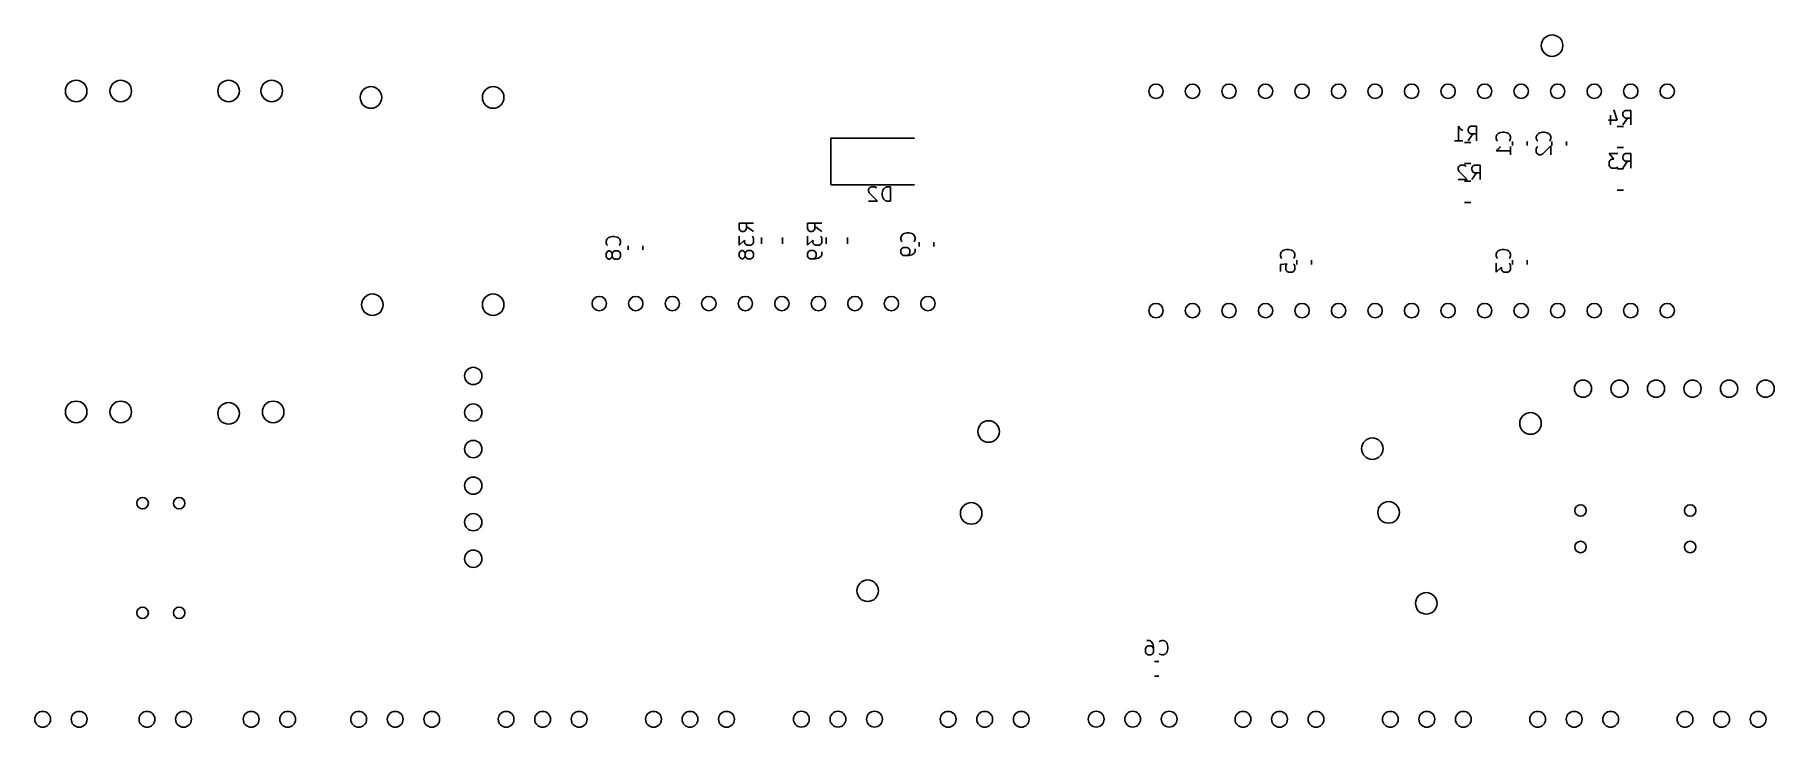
# Model space of a CAD drawing. Extents: x 113 to 234, y -124 to -76.
import ezdxf

# ---------------------------------------------------------------- set-up
doc = ezdxf.new("R2010")
doc.units = 0
doc.layers.add('LORANGE', color=41, linetype='CONTINUOUS')

msp = doc.modelspace()

# ---------------------------------------------------------------- linework, layer by layer
at = {"layer": 'LORANGE', "linetype": 'CONTINUOUS'}
for p, q in [((223.047621, -80.9072), (223.285716, -81.621485)), ((223.714288, -81.050057), (223.666669, -81.145295)), ((223.761907, -81.002438), (223.714288, -81.050057)), ((223.857145, -80.954819), (223.761907, -81.002438)), ((224.238097, -80.954819), (223.857145, -80.954819)), ((224.238097, -81.954819), (224.238097, -80.954819)), ((212.249999, -83.054819), (212.249999, -82.054819)), ((212.249999, -82.054819), (212.345237, -82.197676)), ((212.345237, -82.197676), (212.440475, -82.292914)), ((212.964285, -82.150057), (212.916666, -82.245295)), ((212.916666, -82.245295), (212.916666, -82.388152)), ((213.011904, -82.102438), (212.964285, -82.150057)), ((213.107142, -82.054819), (213.011904, -82.102438)), ((213.488094, -82.054819), (213.107142, -82.054819)), ((213.488094, -83.054819), (213.488094, -82.054819)), ((223.285716, -81.621485), (222.666669, -81.621485)), ((222.809526, -81.288152), (222.809526, -81.954819)), ((223.727064, -82.065), (223.272936, -82.065)), ((223.666669, -81.145295), (223.666669, -81.288152)), ((223.666669, -81.288152), (223.714288, -81.38339)), ((223.666669, -81.954819), (224.000002, -81.478628)), ((223.714288, -81.38339), (223.761907, -81.431009)), ((223.761907, -81.431009), (223.857145, -81.478628)), ((223.857145, -81.478628), (224.238097, -81.478628)), ((168.59, -82.89), (174.399999, -82.890001)), ((168.59, -86.11), (168.59, -82.89)), ((211.964285, -83.054819), (212.535713, -83.054819)), ((212.440475, -82.292914), (212.535713, -82.340533)), ((213.103444, -83.169233), (212.649316, -83.169233)), ((212.916666, -82.388152), (212.964285, -82.48339)), ((212.916666, -83.054819), (213.249999, -82.578628)), ((212.964285, -82.48339), (213.011904, -82.531009)), ((213.011904, -82.531009), (213.107142, -82.578628)), ((213.107142, -82.578628), (213.488094, -82.578628)), ((214.902438, -82.654762), (214.854819, -82.797619)), ((214.854819, -82.797619), (214.854819, -82.892857)), ((214.854819, -82.892857), (214.902438, -83.035714)), ((214.997676, -82.559524), (214.902438, -82.654762)), ((214.902438, -83.035714), (214.950057, -83.083333)), ((215.092914, -82.511905), (214.997676, -82.559524)), ((215.28339, -82.464286), (215.092914, -82.511905)), ((215.092914, -83.559524), (215.140533, -83.464286)), ((215.426247, -82.464286), (215.28339, -82.464286)), ((215.616723, -82.511905), (215.426247, -82.464286)), ((215.711961, -82.559524), (215.616723, -82.511905)), ((215.8072, -82.654762), (215.711961, -82.559524)), ((215.75958, -83.083333), (215.8072, -83.035714)), ((215.854819, -82.797619), (215.8072, -82.654762)), ((215.8072, -83.035714), (215.854819, -82.892857)), ((215.854819, -82.892857), (215.854819, -82.797619)), ((215.854819, -84.035714), (215.854819, -83.464286)), ((215.990003, -83.103737), (215.989996, -83.396266)), ((217.010004, -83.103734), (217.009997, -83.396263)), ((217.702438, -82.654762), (217.654819, -82.797619)), ((217.654819, -82.797619), (217.654819, -82.892857)), ((217.654819, -82.892857), (217.702438, -83.035714)), ((217.797676, -82.559524), (217.702438, -82.654762)), ((217.702438, -83.035714), (217.750057, -83.083333)), ((217.750057, -83.464286), (217.702438, -83.511905)), ((217.892914, -82.511905), (217.797676, -82.559524)), ((218.08339, -82.464286), (217.892914, -82.511905)), ((218.226247, -82.464286), (218.08339, -82.464286)), ((218.08339, -83.988095), (218.654819, -83.416667)), ((218.416723, -82.511905), (218.226247, -82.464286)), ((218.511961, -82.559524), (218.416723, -82.511905)), ((218.6072, -82.654762), (218.511961, -82.559524)), ((218.55958, -83.083333), (218.6072, -83.035714)), ((218.654819, -82.797619), (218.6072, -82.654762)), ((218.6072, -83.035714), (218.654819, -82.892857)), ((218.654819, -82.892857), (218.654819, -82.797619)), ((218.654819, -83.416667), (218.654819, -84.035714)), ((218.739997, -83.103733), (218.740001, -83.396266)), ((219.759999, -83.103734), (219.760003, -83.396267)), ((213.103444, -84.639233), (212.649316, -84.639233)), ((214.854819, -83.75), (214.997676, -83.654762)), ((215.854819, -83.75), (214.854819, -83.75)), ((214.997676, -83.654762), (215.092914, -83.559524)), ((217.702438, -83.511905), (217.654819, -83.607143)), ((217.654819, -83.607143), (217.654819, -83.845238)), ((217.654819, -83.845238), (217.702438, -83.940476)), ((217.702438, -83.940476), (217.750057, -83.988095)), ((217.750057, -83.988095), (217.845295, -84.035714)), ((217.845295, -84.035714), (217.940533, -84.035714)), ((217.940533, -84.035714), (218.08339, -83.988095)), ((223.333332, -83.954819), (222.714285, -83.954819)), ((222.714285, -83.954819), (223.047618, -84.335771)), ((222.761904, -84.431009), (222.714285, -84.526247)), ((222.714285, -84.526247), (222.714285, -84.764342)), ((222.809523, -84.38339), (222.761904, -84.431009)), ((222.904761, -84.335771), (222.809523, -84.38339)), ((223.047618, -84.335771), (222.904761, -84.335771)), ((223.727064, -83.535), (223.272936, -83.535)), ((223.714285, -84.050057), (223.666666, -84.145295)), ((223.666666, -84.145295), (223.666666, -84.288152)), ((223.666666, -84.288152), (223.714285, -84.38339)), ((223.666666, -84.954819), (223.999999, -84.478628)), ((223.761904, -84.002438), (223.714285, -84.050057)), ((223.714285, -84.38339), (223.761904, -84.431009)), ((223.857142, -83.954819), (223.761904, -84.002438)), ((223.761904, -84.431009), (223.857142, -84.478628)), ((224.238094, -83.954819), (223.857142, -83.954819)), ((223.857142, -84.478628), (224.238094, -84.478628)), ((224.238094, -84.954819), (224.238094, -83.954819)), ((212.261904, -84.850057), (212.214285, -84.945295)), ((212.214285, -84.945295), (212.214285, -85.040533)), ((212.214285, -85.040533), (212.261904, -85.18339)), ((212.833332, -85.754819), (212.214285, -85.754819)), ((212.309523, -84.802438), (212.261904, -84.850057)), ((212.261904, -85.18339), (212.833332, -85.754819)), ((212.404761, -84.754819), (212.309523, -84.802438)), ((212.642856, -84.754819), (212.404761, -84.754819)), ((212.738094, -84.802438), (212.642856, -84.754819)), ((212.649313, -85.869244), (213.103443, -85.869244)), ((212.785713, -84.850057), (212.738094, -84.802438)), ((213.214285, -84.850057), (213.166666, -84.945295)), ((213.166666, -84.945295), (213.166666, -85.088152)), ((213.166666, -85.088152), (213.214285, -85.18339)), ((213.166666, -85.754819), (213.499999, -85.278628)), ((213.261904, -84.802438), (213.214285, -84.850057)), ((213.214285, -85.18339), (213.261904, -85.231009)), ((213.357142, -84.754819), (213.261904, -84.802438)), ((213.261904, -85.231009), (213.357142, -85.278628)), ((213.738094, -84.754819), (213.357142, -84.754819)), ((213.357142, -85.278628), (213.738094, -85.278628)), ((213.738094, -85.754819), (213.738094, -84.754819)), ((222.714285, -84.764342), (222.761904, -84.85958)), ((222.761904, -84.85958), (222.809523, -84.9072)), ((222.809523, -84.9072), (222.904761, -84.954819)), ((222.904761, -84.954819), (223.190475, -84.954819)), ((223.190475, -84.954819), (223.285713, -84.9072)), ((223.272933, -85.015002), (223.727063, -85.015002)), ((223.285713, -84.9072), (223.333332, -84.85958)), ((174.399999, -86.110001), (168.59, -86.11)), ((171.261904, -86.350057), (171.214285, -86.445295)), ((171.214285, -86.445295), (171.214285, -86.540533)), ((171.214285, -86.540533), (171.261904, -86.68339)), ((171.309523, -86.302438), (171.261904, -86.350057)), ((171.261904, -86.68339), (171.833332, -87.254819)), ((171.404761, -86.254819), (171.309523, -86.302438)), ((171.642856, -86.254819), (171.404761, -86.254819)), ((171.738094, -86.302438), (171.642856, -86.254819)), ((171.785713, -86.350057), (171.738094, -86.302438)), ((172.214285, -86.492914), (172.166666, -86.68339)), ((172.166666, -86.68339), (172.166666, -86.826247)), ((172.166666, -86.826247), (172.214285, -87.016723)), ((172.261904, -86.397676), (172.214285, -86.492914)), ((172.214285, -87.016723), (172.261904, -87.111961)), ((172.357142, -86.302438), (172.261904, -86.397676)), ((172.499999, -86.254819), (172.357142, -86.302438)), ((172.738094, -86.254819), (172.499999, -86.254819)), ((172.738094, -87.254819), (172.738094, -86.254819)), ((223.272933, -86.485), (223.727063, -86.485)), ((171.833332, -87.254819), (171.214285, -87.254819)), ((172.261904, -87.111961), (172.357142, -87.2072)), ((172.357142, -87.2072), (172.499999, -87.254819)), ((172.499999, -87.254819), (172.738094, -87.254819)), ((212.649313, -87.339242), (213.103443, -87.339242)), ((163.204819, -88.785714), (162.204819, -88.785714)), ((162.204819, -88.785714), (162.204819, -89.166666)), ((162.204819, -89.166666), (162.252438, -89.261904)), ((162.252438, -89.261904), (162.300057, -89.309523)), ((162.300057, -89.309523), (162.395295, -89.357142)), ((162.395295, -89.357142), (162.538152, -89.357142)), ((162.538152, -89.357142), (162.63339, -89.309523)), ((162.63339, -89.309523), (162.681009, -89.261904)), ((162.681009, -89.261904), (162.728628, -89.166666)), ((162.728628, -89.166666), (162.728628, -88.785714)), ((163.204819, -89.357142), (162.728628, -89.023809)), ((167.954819, -88.785714), (166.954819, -88.785714)), ((166.954819, -88.785714), (166.954819, -89.166666)), ((166.954819, -89.166666), (167.002438, -89.261904)), ((167.002438, -89.261904), (167.050057, -89.309523)), ((167.050057, -89.309523), (167.145295, -89.357142)), ((167.145295, -89.357142), (167.288152, -89.357142)), ((167.288152, -89.357142), (167.38339, -89.309523)), ((167.38339, -89.309523), (167.431009, -89.261904)), ((167.431009, -89.261904), (167.478628, -89.166666)), ((167.478628, -89.166666), (167.478628, -88.785714)), ((167.954819, -89.357142), (167.478628, -89.023809)), ((173.692914, -89.511905), (173.597676, -89.559524)), ((173.88339, -89.464286), (173.692914, -89.511905)), ((174.026247, -89.464286), (173.88339, -89.464286)), ((174.216723, -89.511905), (174.026247, -89.464286)), ((174.311961, -89.559524), (174.216723, -89.511905)), ((153.002438, -89.904762), (152.954819, -90.047619)), ((152.954819, -90.047619), (152.954819, -90.142857)), ((152.954819, -90.142857), (153.002438, -90.285714)), ((153.097676, -89.809524), (153.002438, -89.904762)), ((153.002438, -90.285714), (153.050057, -90.333333)), ((153.145295, -90.714286), (153.050057, -90.761905)), ((153.192914, -89.761905), (153.097676, -89.809524)), ((153.192914, -90.714286), (153.145295, -90.714286)), ((153.38339, -89.714286), (153.192914, -89.761905)), ((153.288152, -90.761905), (153.192914, -90.714286)), ((153.526247, -89.714286), (153.38339, -89.714286)), ((153.478628, -90.761905), (153.573866, -90.714286)), ((153.716723, -89.761905), (153.526247, -89.714286)), ((153.573866, -90.714286), (153.764342, -90.714286)), ((153.811961, -89.809524), (153.716723, -89.761905)), ((153.764342, -90.714286), (153.85958, -90.761905)), ((153.9072, -89.904762), (153.811961, -89.809524)), ((153.85958, -90.333333), (153.9072, -90.285714)), ((153.954819, -90.047619), (153.9072, -89.904762)), ((153.9072, -90.285714), (153.954819, -90.142857)), ((153.954819, -90.142857), (153.954819, -90.047619)), ((154.489997, -90.646269), (154.490001, -90.353736)), ((155.509999, -90.646264), (155.510003, -90.353731)), ((162.204819, -89.690476), (162.204819, -90.309523)), ((162.204819, -90.309523), (162.585771, -89.97619)), ((162.395295, -90.690476), (162.300057, -90.738095)), ((162.442914, -90.690476), (162.395295, -90.690476)), ((162.538152, -90.738095), (162.442914, -90.690476)), ((162.585771, -89.97619), (162.585771, -90.119047)), ((162.585771, -90.119047), (162.63339, -90.214285)), ((162.63339, -90.214285), (162.681009, -90.261904)), ((162.681009, -90.261904), (162.776247, -90.309523)), ((162.728628, -90.738095), (162.823866, -90.690476)), ((162.776247, -90.309523), (163.014342, -90.309523)), ((162.823866, -90.690476), (163.014342, -90.690476)), ((163.014342, -90.309523), (163.10958, -90.261904)), ((163.014342, -90.690476), (163.10958, -90.738095)), ((163.1572, -89.738095), (163.10958, -89.690476)), ((163.10958, -90.261904), (163.1572, -90.214285)), ((163.204819, -89.833333), (163.1572, -89.738095)), ((163.1572, -90.214285), (163.204819, -90.119047)), ((163.204819, -90.119047), (163.204819, -89.833333)), ((163.765, -90.227065), (163.765001, -89.772936)), ((165.234999, -90.227064), (165.235, -89.772935)), ((166.954819, -89.690476), (166.954819, -90.309523)), ((166.954819, -90.309523), (167.335771, -89.97619)), ((167.050057, -90.738095), (167.145295, -90.690476)), ((167.145295, -90.690476), (167.38339, -90.690476)), ((167.335771, -89.97619), (167.335771, -90.119047)), ((167.335771, -90.119047), (167.38339, -90.214285)), ((167.38339, -90.214285), (167.431009, -90.261904)), ((167.38339, -90.690476), (167.478628, -90.738095)), ((167.431009, -90.261904), (167.526247, -90.309523)), ((167.526247, -90.309523), (167.764342, -90.309523)), ((167.764342, -90.309523), (167.85958, -90.261904)), ((167.9072, -89.738095), (167.85958, -89.690476)), ((167.85958, -90.261904), (167.9072, -90.214285)), ((167.954819, -89.833333), (167.9072, -89.738095)), ((167.9072, -90.214285), (167.954819, -90.119047)), ((167.954819, -90.119047), (167.954819, -89.833333)), ((168.265, -89.772935), (168.265001, -90.227064)), ((169.734999, -89.772936), (169.735, -90.227065)), ((173.502438, -89.654762), (173.454819, -89.797619)), ((173.454819, -89.797619), (173.454819, -89.892857)), ((173.454819, -89.892857), (173.502438, -90.035714)), ((173.454819, -90.654762), (173.502438, -90.559524)), ((173.454819, -90.845238), (173.454819, -90.654762)), ((173.597676, -89.559524), (173.502438, -89.654762)), ((173.502438, -90.035714), (173.550057, -90.083333)), ((173.502438, -90.559524), (173.550057, -90.511905)), ((173.550057, -90.511905), (173.645295, -90.464286)), ((173.645295, -90.464286), (173.88339, -90.464286)), ((173.88339, -90.464286), (173.978628, -90.511905)), ((173.978628, -90.511905), (174.026247, -90.559524)), ((174.026247, -90.559524), (174.073866, -90.654762)), ((174.073866, -90.654762), (174.073866, -90.845238)), ((174.4072, -89.654762), (174.311961, -89.559524)), ((174.35958, -90.083333), (174.4072, -90.035714)), ((174.454819, -89.797619), (174.4072, -89.654762)), ((174.4072, -90.035714), (174.454819, -89.892857)), ((174.454819, -89.892857), (174.454819, -89.797619)), ((174.454819, -90.559524), (174.454819, -90.75)), ((174.739997, -90.396265), (174.740004, -90.103737)), ((175.759996, -90.396263), (175.760003, -90.103735)), ((199.997676, -90.709524), (199.902438, -90.804762)), ((200.092914, -90.661905), (199.997676, -90.709524)), ((200.28339, -90.614286), (200.092914, -90.661905)), ((200.426247, -90.614286), (200.28339, -90.614286)), ((200.616723, -90.661905), (200.426247, -90.614286)), ((200.711961, -90.709524), (200.616723, -90.661905)), ((200.8072, -90.804762), (200.711961, -90.709524)), ((214.997676, -90.709524), (214.902438, -90.804762)), ((215.092914, -90.661905), (214.997676, -90.709524)), ((215.28339, -90.614286), (215.092914, -90.661905)), ((215.426247, -90.614286), (215.28339, -90.614286)), ((215.616723, -90.661905), (215.426247, -90.614286)), ((215.711961, -90.709524), (215.616723, -90.661905)), ((215.8072, -90.804762), (215.711961, -90.709524)), ((153.002438, -90.809524), (152.954819, -90.904762)), ((152.954819, -90.904762), (152.954819, -91.095238)), ((152.954819, -91.095238), (153.002438, -91.190476)), ((153.050057, -90.761905), (153.002438, -90.809524)), ((153.002438, -91.190476), (153.050057, -91.238095)), ((153.050057, -91.238095), (153.145295, -91.285714)), ((153.145295, -91.285714), (153.192914, -91.285714)), ((153.192914, -91.285714), (153.288152, -91.238095)), ((153.335771, -90.809524), (153.288152, -90.761905)), ((153.288152, -91.238095), (153.335771, -91.190476)), ((153.38339, -90.904762), (153.335771, -90.809524)), ((153.335771, -91.190476), (153.38339, -91.095238)), ((153.38339, -90.904762), (153.431009, -90.809524)), ((153.38339, -91.095238), (153.38339, -90.904762)), ((153.431009, -91.190476), (153.38339, -91.095238)), ((153.431009, -90.809524), (153.478628, -90.761905)), ((153.478628, -91.238095), (153.431009, -91.190476)), ((153.573866, -91.285714), (153.478628, -91.238095)), ((153.764342, -91.285714), (153.573866, -91.285714)), ((153.85958, -91.238095), (153.764342, -91.285714)), ((153.85958, -90.761905), (153.9072, -90.809524)), ((153.9072, -91.190476), (153.85958, -91.238095)), ((153.9072, -90.809524), (153.954819, -90.904762)), ((153.954819, -91.095238), (153.9072, -91.190476)), ((153.954819, -90.904762), (153.954819, -91.095238)), ((162.252438, -90.785714), (162.204819, -90.880952)), ((162.204819, -90.880952), (162.204819, -91.071428)), ((162.204819, -91.071428), (162.252438, -91.166666)), ((162.300057, -90.738095), (162.252438, -90.785714)), ((162.252438, -91.166666), (162.300057, -91.214285)), ((162.300057, -91.214285), (162.395295, -91.261904)), ((162.395295, -91.261904), (162.442914, -91.261904)), ((162.442914, -91.261904), (162.538152, -91.214285)), ((162.585771, -90.785714), (162.538152, -90.738095)), ((162.538152, -91.214285), (162.585771, -91.166666)), ((162.63339, -90.880952), (162.585771, -90.785714)), ((162.585771, -91.166666), (162.63339, -91.071428)), ((162.63339, -90.880952), (162.681009, -90.785714)), ((162.63339, -91.071428), (162.63339, -90.880952)), ((162.681009, -91.166666), (162.63339, -91.071428)), ((162.681009, -90.785714), (162.728628, -90.738095)), ((162.728628, -91.214285), (162.681009, -91.166666)), ((162.823866, -91.261904), (162.728628, -91.214285)), ((163.014342, -91.261904), (162.823866, -91.261904)), ((163.10958, -91.214285), (163.014342, -91.261904)), ((163.10958, -90.738095), (163.1572, -90.785714)), ((163.1572, -91.166666), (163.10958, -91.214285)), ((163.1572, -90.785714), (163.204819, -90.880952)), ((163.204819, -91.071428), (163.1572, -91.166666)), ((163.204819, -90.880952), (163.204819, -91.071428)), ((166.954819, -90.880952), (167.002438, -90.785714)), ((166.954819, -91.071428), (166.954819, -90.880952)), ((167.002438, -91.166666), (166.954819, -91.071428)), ((167.002438, -90.785714), (167.050057, -90.738095)), ((167.050057, -91.214285), (167.002438, -91.166666)), ((167.145295, -91.261904), (167.050057, -91.214285)), ((167.526247, -91.261904), (167.145295, -91.261904)), ((167.478628, -91.214285), (167.38339, -91.261904)), ((167.478628, -90.738095), (167.526247, -90.785714)), ((167.526247, -91.166666), (167.478628, -91.214285)), ((167.526247, -90.785714), (167.573866, -90.880952)), ((167.573866, -91.071428), (167.526247, -91.166666)), ((167.716723, -91.214285), (167.526247, -91.261904)), ((167.573866, -90.880952), (167.573866, -91.071428)), ((167.85958, -91.119047), (167.716723, -91.214285)), ((167.9072, -91.071428), (167.85958, -91.119047)), ((167.954819, -90.97619), (167.9072, -91.071428)), ((167.954819, -90.785714), (167.954819, -90.97619)), ((173.502438, -90.940476), (173.454819, -90.845238)), ((173.550057, -90.988095), (173.502438, -90.940476)), ((173.645295, -91.035714), (173.550057, -90.988095)), ((174.026247, -91.035714), (173.645295, -91.035714)), ((173.978628, -90.988095), (173.88339, -91.035714)), ((174.026247, -90.940476), (173.978628, -90.988095)), ((174.073866, -90.845238), (174.026247, -90.940476)), ((174.216723, -90.988095), (174.026247, -91.035714)), ((174.35958, -90.892857), (174.216723, -90.988095)), ((174.4072, -90.845238), (174.35958, -90.892857)), ((174.454819, -90.75), (174.4072, -90.845238)), ((199.902438, -90.804762), (199.854819, -90.947619)), ((199.854819, -90.947619), (199.854819, -91.042857)), ((199.854819, -91.042857), (199.902438, -91.185714)), ((199.854819, -91.661905), (200.331009, -91.614286)), ((199.854819, -92.138095), (199.854819, -91.661905)), ((199.902438, -91.185714), (199.950057, -91.233333)), ((200.28339, -91.661905), (200.235771, -91.757143)), ((200.235771, -91.757143), (200.235771, -91.995238)), ((200.331009, -91.614286), (200.28339, -91.661905)), ((200.75958, -91.233333), (200.8072, -91.185714)), ((200.8072, -91.661905), (200.75958, -91.614286)), ((200.854819, -90.947619), (200.8072, -90.804762)), ((200.8072, -91.185714), (200.854819, -91.042857)), ((200.854819, -91.757143), (200.8072, -91.661905)), ((200.854819, -91.042857), (200.854819, -90.947619)), ((200.854819, -91.995238), (200.854819, -91.757143)), ((200.989997, -91.646269), (200.990001, -91.353736)), ((202.009999, -91.646264), (202.010003, -91.353731)), ((214.902438, -90.804762), (214.854819, -90.947619)), ((214.854819, -90.947619), (214.854819, -91.042857)), ((214.854819, -91.042857), (214.902438, -91.185714)), ((214.854819, -91.566667), (214.854819, -92.185714)), ((214.854819, -92.185714), (215.235771, -91.852381)), ((214.902438, -91.185714), (214.950057, -91.233333)), ((215.235771, -91.852381), (215.235771, -91.995238)), ((215.75958, -91.233333), (215.8072, -91.185714)), ((215.8072, -91.614286), (215.75958, -91.566667)), ((215.854819, -90.947619), (215.8072, -90.804762)), ((215.8072, -91.185714), (215.854819, -91.042857)), ((215.854819, -91.709524), (215.8072, -91.614286)), ((215.854819, -91.042857), (215.854819, -90.947619)), ((215.854819, -91.995238), (215.854819, -91.709524)), ((215.989997, -91.646269), (215.990001, -91.353736)), ((217.009999, -91.646264), (217.010003, -91.353731)), ((200.235771, -91.995238), (200.28339, -92.090476)), ((200.28339, -92.090476), (200.331009, -92.138095)), ((200.331009, -92.138095), (200.426247, -92.185714)), ((200.426247, -92.185714), (200.664342, -92.185714)), ((200.664342, -92.185714), (200.75958, -92.138095)), ((200.75958, -92.138095), (200.8072, -92.090476)), ((200.8072, -92.090476), (200.854819, -91.995238)), ((215.235771, -91.995238), (215.28339, -92.090476)), ((215.28339, -92.090476), (215.331009, -92.138095)), ((215.331009, -92.138095), (215.426247, -92.185714)), ((215.426247, -92.185714), (215.664342, -92.185714)), ((215.664342, -92.185714), (215.75958, -92.138095)), ((215.75958, -92.138095), (215.8072, -92.090476)), ((215.8072, -92.090476), (215.854819, -91.995238)), ((190.464285, -118.346247), (190.511904, -118.251009)), ((190.464285, -118.584342), (190.464285, -118.346247)), ((190.511904, -118.251009), (190.559523, -118.20339)), ((190.559523, -117.774819), (190.749999, -117.774819)), ((190.559523, -118.20339), (190.654761, -118.155771)), ((190.654761, -118.155771), (190.845237, -118.155771)), ((190.749999, -117.774819), (190.845237, -117.822438)), ((190.845237, -117.822438), (190.892856, -117.870057)), ((190.845237, -118.155771), (190.940475, -118.20339)), ((190.892856, -117.870057), (190.988094, -118.012914)), ((190.940475, -118.20339), (190.988094, -118.251009)), ((190.988094, -118.012914), (191.035713, -118.20339)), ((190.988094, -118.251009), (191.035713, -118.346247)), ((191.035713, -118.20339), (191.035713, -118.584342)), ((191.464285, -117.822438), (191.416666, -117.870057)), ((191.607142, -117.774819), (191.464285, -117.822438)), ((191.70238, -117.774819), (191.607142, -117.774819)), ((191.845237, -117.822438), (191.70238, -117.774819)), ((191.940475, -117.917676), (191.845237, -117.822438)), ((191.988094, -118.012914), (191.940475, -117.917676)), ((191.940475, -118.631961), (191.988094, -118.536723)), ((192.035713, -118.20339), (191.988094, -118.012914)), ((191.988094, -118.536723), (192.035713, -118.346247)), ((192.035713, -118.346247), (192.035713, -118.20339)), ((190.511904, -118.67958), (190.464285, -118.584342)), ((190.559523, -118.7272), (190.511904, -118.67958)), ((190.654761, -118.774819), (190.559523, -118.7272)), ((190.845237, -118.774819), (190.654761, -118.774819)), ((190.940475, -118.7272), (190.845237, -118.774819)), ((190.988094, -118.67958), (190.940475, -118.7272)), ((191.035713, -118.584342), (190.988094, -118.67958)), ((191.396267, -119.24), (191.103733, -119.24)), ((191.416666, -118.67958), (191.464285, -118.7272)), ((191.464285, -118.7272), (191.607142, -118.774819)), ((191.607142, -118.774819), (191.70238, -118.774819)), ((191.70238, -118.774819), (191.845237, -118.7272)), ((191.845237, -118.7272), (191.940475, -118.631961)), ((191.396267, -120.26), (191.103733, -120.26))]:
    msp.add_line(p, q, dxfattribs=at)
at = {"layer": 'LORANGE'}
for centre, radius in [((218.75, -76.45), 0.75), ((191.200002, -79.620001), 0.5), ((193.740002, -79.620001), 0.5), ((196.280003, -79.620003), 0.5), ((198.820002, -79.620003), 0.5), ((201.360003, -79.620001), 0.5), ((203.900001, -79.619999), 0.5), ((206.439999, -79.620003), 0.5), ((208.980001, -79.620002), 0.5), ((211.520002, -79.620001), 0.5), ((214.060002, -79.619998), 0.5), ((216.600002, -79.620001), 0.5), ((219.140005, -79.619999), 0.5), ((221.680002, -79.620001), 0.5), ((224.219998, -79.619997), 0.5), ((226.759996, -79.620001), 0.5), ((152.48, -94.37), 0.5), ((155.02, -94.37), 0.5), ((157.56, -94.37), 0.5), ((160.1, -94.37), 0.5), ((162.64, -94.37), 0.5), ((165.18, -94.37), 0.5), ((167.72, -94.37), 0.5), ((170.26, -94.37), 0.5), ((172.8, -94.37), 0.5), ((175.34, -94.37), 0.5), ((191.200002, -94.860001), 0.5), ((193.740002, -94.860001), 0.5), ((196.280001, -94.859996), 0.5), ((198.820002, -94.860001), 0.5), ((201.360002, -94.860002), 0.5), ((203.900003, -94.859996), 0.5), ((206.440002, -94.860001), 0.5), ((208.980004, -94.859999), 0.5), ((211.520007, -94.860002), 0.5), ((214.060002, -94.860007), 0.5), ((216.600002, -94.860001), 0.5), ((219.140002, -94.860001), 0.5), ((221.680003, -94.860003), 0.5), ((224.220003, -94.860001), 0.5), ((226.760002, -94.860001), 0.5), ((143.717492, -99.399998), 0.6), ((220.899998, -100.282509), 0.6), ((223.439999, -100.282503), 0.6), ((225.979999, -100.282504), 0.6), ((228.52, -100.282509), 0.6), ((231.059999, -100.282504), 0.6), ((233.599999, -100.282504), 0.6), ((143.717498, -101.939999), 0.6), ((179.56, -103.26), 0.75), ((217.25, -102.7), 0.75), ((143.717497, -104.479999), 0.6), ((206.25, -104.45), 0.75), ((143.717492, -107.02), 0.6), ((120.7175, -108.2325), 0.4), ((123.2575, -108.2325), 0.4), ((178.35, -108.95), 0.75), ((207.38, -108.88), 0.75), ((220.7325, -108.7425), 0.4), ((228.3525, -108.7425), 0.4), ((143.717497, -109.559999), 0.6), ((220.7325, -111.2825), 0.4), ((228.3525, -111.2825), 0.4), ((143.717497, -112.099999), 0.6), ((171.15, -114.32), 0.75), ((210, -115.2), 0.75), ((120.7175, -115.8525), 0.4), ((123.2575, -115.8525), 0.4), ((113.77, -123.25), 0.55), ((116.31, -123.25), 0.55), ((121.02, -123.25), 0.55), ((123.56, -123.25), 0.55), ((128.27, -123.25), 0.55), ((130.81, -123.25), 0.55), ((135.75, -123.25), 0.55), ((138.29, -123.25), 0.55), ((140.83, -123.25), 0.55), ((146, -123.25), 0.55), ((148.54, -123.25), 0.55), ((151.08, -123.25), 0.55), ((156.25, -123.25), 0.55), ((158.79, -123.25), 0.55), ((161.33, -123.25), 0.55), ((166.54, -123.245), 0.55), ((169.08, -123.245), 0.55), ((171.62, -123.245), 0.55), ((176.75, -123.25), 0.55), ((179.29, -123.25), 0.55), ((181.83, -123.25), 0.55), ((187.04, -123.245), 0.55), ((189.58, -123.245), 0.55), ((192.12, -123.245), 0.55), ((197.25, -123.25), 0.55), ((199.79, -123.25), 0.55), ((202.33, -123.25), 0.55), ((207.5, -123.25), 0.55), ((210.04, -123.25), 0.55), ((212.58, -123.25), 0.55), ((217.75, -123.25), 0.55), ((220.29, -123.25), 0.55), ((222.83, -123.25), 0.55), ((228, -123.25), 0.55), ((230.54, -123.25), 0.55), ((233.08, -123.25), 0.55)]:
    msp.add_circle(centre, radius, dxfattribs=at)
for centre, start, end in [((116.1, -79.6), 0, 180), ((116.1, -79.6), -180, 0), ((119.2, -79.6), 0, 180), ((119.2, -79.6), -180, 0), ((126.7, -79.6), 0, 180), ((126.7, -79.6), -180, 0), ((129.7, -79.6), 0, 180), ((129.7, -79.6), -180, 0), ((136.6, -80.05), 0, 180), ((145.100002, -80.049998), 0, 180), ((136.6, -80.05), 180, 360), ((145.100002, -80.049998), 180, 360), ((136.7, -94.45), 0, 180), ((145.100001, -94.449998), 0, 180), ((136.7, -94.45), 180, 360), ((145.100001, -94.449998), 180, 360), ((116.1, -101.9), 0, 180), ((119.2, -101.9), 0, 180), ((126.7, -102), 0, 180), ((129.8, -101.9), 0, 180), ((116.1, -101.9), -180, 0), ((119.2, -101.9), -180, 0), ((126.7, -102), -180, 0), ((129.8, -101.9), -180, 0)]:
    msp.add_arc(centre, 0.75, start, end, dxfattribs=at)

doc.saveas('drawing.dxf')
